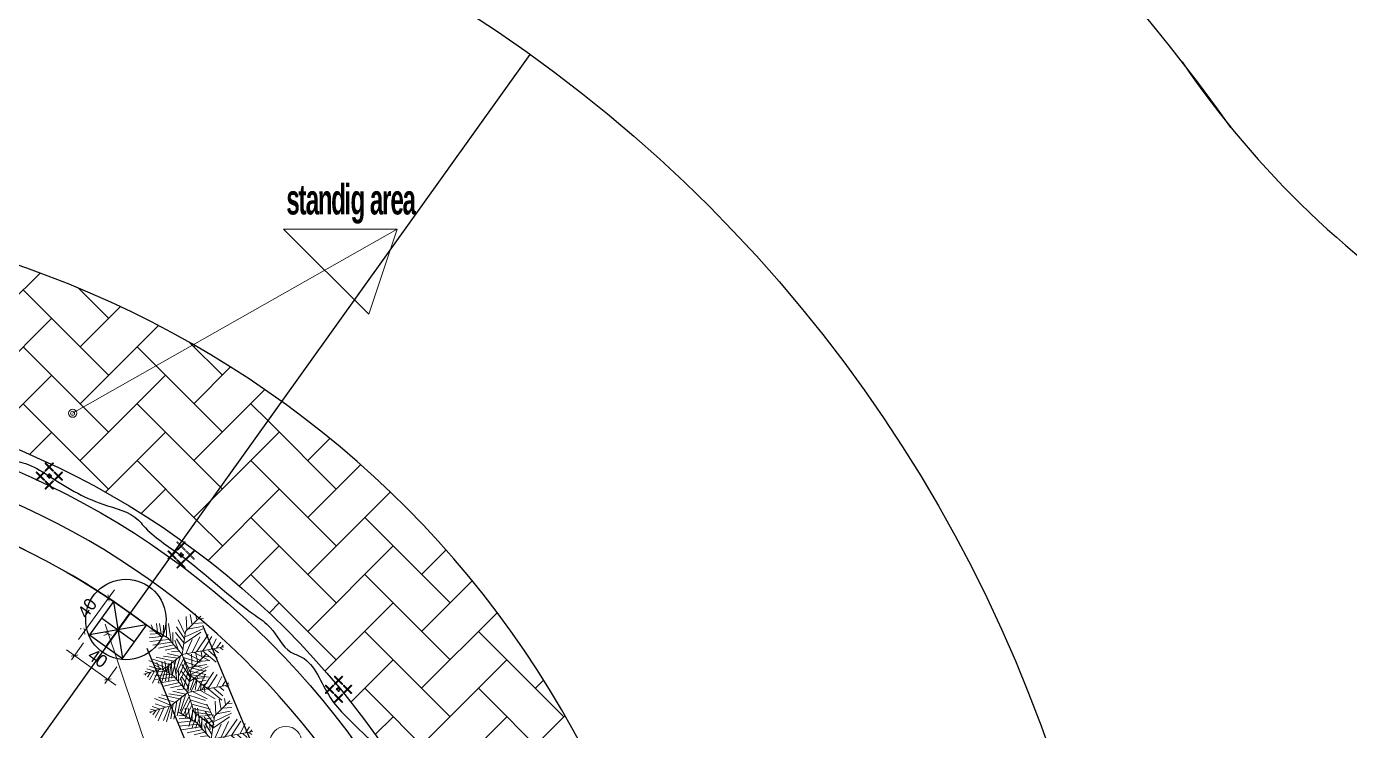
# Model space of a CAD drawing. Header units: inches. Extents: x -291016 to -124071, y 25078 to 137196.
# Drawn here: x -198048 to -196733, y 43750 to 44449 of the extents above; entities that cross this region are included whole.
import ezdxf

# ---------------------------------------------------------------- set-up
doc = ezdxf.new("R2010")
doc.units = ezdxf.units.IN
doc.header["$MEASUREMENT"] = 0
doc.linetypes.add('DASHED2', pattern=[9.525, 6.35, -3.175])
for name, color, linetype, lineweight in [('DOOR', 112, 'Continuous', 20), ('Furn', 106, 'Continuous', 9), ('WALL SEC', 7, 'Continuous', 50)]:
    doc.layers.add(name, color=color, linetype=linetype, lineweight=lineweight)
doc.layers.add('E-LIGHT', color=6, linetype='Continuous')
doc.dimstyles.new('50PEA1', dxfattribs={"dimscale": 0, "dimtxt": 12.5, "dimasz": 5, "dimexe": 5, "dimexo": 10, "dimgap": 5, "dimtad": 1, "dimdec": 0, "dimdsep": 46, "dimtxsty": 'Standard', "dimblk1": 'ARCHTICK', "dimblk2": 'ARCHTICK', "dimsah": 1, "dimcen": 2.5, "dimdle": 10, "dimclrd": 8, "dimclre": 8, "dimclrt": 7, "dimadec": 0, "dimazin": 0, "dimtfac": 1, "dimtdec": 0, "dimtix": 1, "dimtmove": 2, "dimatfit": 3, "dimldrblk": 'ARCHTICK', "dimfxl": 1, "dimtolj": 1, "dimtzin": 0, "dimlwd": 13, "dimlwe": 13, "dimarcsym": 0})
pattern_1 = [(45, (-230578, 3231.808), (4e-15, 56.568542), [120, -40]), (135, (-230549.716, 3260.092), (4e-15, 56.568542), [120, -40])]

# ---------------------------------------------------------------- blocks, each defined once
blk = doc.blocks.new('*U4')
for p, q in [((-10.186, 53.64), (-13.084, 55.962)), ((0, 0), (-10.5, 57)), ((-9.099, 51.782), (-6.563, 55.962)), ((-5.114, 28.097), (-24.676, 40.636)), ((-7.288, 39.707), (-21.778, 46.673)), ((-8.737, 47.138), (-17.069, 52.711)), ((-7.65, 43.423), (-2.578, 49.46)), ((-5.839, 35.992), (4.667, 48.067)), ((-5.114, 27.632), (10.463, 46.673)), ((-2.941, 16.486), (8.652, 37.85)), ((44.153, 36.456), (45.239, 32.741)), ((-47.498, 19.737), (-55.83, 18.344)), ((-31.5, 4.5), (-52.5, 25.5)), ((-48.585, 21.131), (-49.309, 29.026)), ((-43.513, 28.561), (-42.427, 15.558)), ((-38.442, 26.239), (-34.819, 7.663)), ((-35.544, 28.097), (-24.314, 3.947)), ((-14.533, 2.09), (-30.834, 25.31)), ((-3.665, 19.273), (-27.574, 35.527)), ((-24.314, 23.917), (-2.941, 13.7)), ((-1.129, 6.734), (9.014, 26.704)), ((3.942, 1.625), (11.187, 24.381)), ((10.101, 3.483), (17.708, 26.239)), ((16.259, 5.805), (23.142, 31.348)), ((22.055, 7.198), (27.489, 32.277)), ((27, 9), (48, 36)), ((27.127, 9.056), (31.112, 35.992)), ((31.836, 30.883), (32.561, 16.486)), ((35.096, 32.741), (37.27, 22.524)), ((36.183, 19.737), (48.137, 17.88)), ((38.719, 34.134), (41.979, 28.561)), ((40.53, 25.775), (48.862, 24.846)), ((43.791, 29.954), (51.036, 30.883)), ((-40.615, 13.7), (-55.105, 10.913)), ((-33.37, 6.269), (-52.207, 5.34)), ((-28.299, 3.483), (-47.86, -5.805)), ((-21.416, 3.018), (-38.079, -8.128)), ((0, 0), (-31.5, 4.5)), ((-15.982, 2.09), (-30.11, -9.521)), ((0, 0), (-22.5, -19.5)), ((-6.563, 1.161), (-21.416, -8.128)), ((-20.691, 13.7), (-1.129, 4.876)), ((0, 0), (27, 9)), ((0, 0), (18, -22.5)), ((6.478, 1.625), (26.04, -8.592)), ((11.187, 3.483), (30.749, -5.805)), ((18.07, 5.805), (35.096, -3.483)), ((24.229, 7.663), (46.688, 1.625)), ((29.662, 12.307), (48.137, 6.269)), ((33.285, 16.486), (48.862, 10.913)), ((-17.431, -15.094), (-42.789, -18.809)), ((-15.257, -12.772), (-30.11, -12.772)), ((-6.563, -5.805), (-19.967, -9.985)), ((-17.069, -15.094), (-12.721, -40.172)), ((-13.446, -11.378), (-8.737, -32.741)), ((-9.461, -8.592), (-6.201, -23.453)), ((-4.752, -3.483), (-3.665, -14.629)), ((2.493, -3.019), (-1.491, -20.202)), ((1.769, -2.555), (24.229, -9.521)), ((5.029, -6.27), (2.131, -25.775)), ((9.014, -11.378), (3.58, -35.992)), ((14.085, -16.951), (6.478, -40.172)), ((7.565, -9.056), (32.198, -14.629)), ((12.274, -15.094), (36.907, -18.809)), ((-28.299, -29.026), (-42.789, -31.348)), ((-24.314, -21.596), (-42.427, -22.06)), ((-30.834, -34.135), (-42.427, -35.528)), ((-26.849, -26.24), (-40.253, -25.775)), ((-22.5, -19.5), (-37.5, -45)), ((-29.023, -30.884), (-27.936, -43.887)), ((-25.038, -23.918), (-22.865, -45.281)), ((-20.691, -18.345), (-17.793, -44.352)), ((18.07, -22.524), (8.289, -45.745)), ((20.244, -30.419), (15.897, -44.816)), ((16.259, -19.738), (36.183, -22.989)), ((18, -22.5), (27, -52.5)), ((18.433, -22.524), (40.53, -29.026)), ((19.157, -25.311), (38.719, -33.206)), ((21.331, -32.741), (39.081, -40.636)), ((-34.457, -39.708), (-40.978, -42.494)), ((-32.646, -36.921), (-31.921, -44.352)), ((22.78, -37.85), (19.519, -48.532)), ((22.78, -38.314), (34.372, -44.816)), ((24.591, -45.745), (23.142, -50.854)), ((24.591, -43.423), (30.749, -47.603)), ((26.764, -49.925), (28.213, -50.854))]:
    blk.add_line(p, q)
blk = doc.blocks.new('_ArchTick')
at = {"color": 0, "const_width": 0.15}
blk.add_lwpolyline([(-0.5, -0.5), (0.5, 0.5)], dxfattribs=at)
blk = doc.blocks.new('*D334')
at = {"layer": 'Defpoints', "color": 0, "linetype": 'Continuous', "ltscale": 0.2, "transparency": 16777216}
for p in [(-197961.5, 43877.9), (-197990.2, 43848.1), (-197985.3, 43844.6)]:
    blk.add_point(p, dxfattribs=at)
at = {"layer": 'DOOR', "color": 8, "lineweight": 13, "ltscale": 0.2, "transparency": 16777216}
blk.add_line((-197960.5, 43889.5), (-197996, 43839.9), dxfattribs=at)
at = {"layer": 'DOOR', "color": 8, "linetype": 'Continuous', "lineweight": 13, "ltscale": 0.2, "transparency": 16777216}
for p, q in [((-197969.7, 43883.7), (-197970.4, 43884.2)), ((-197993.5, 43850.4), (-197994.2, 43851))]:
    blk.add_line(p, q, dxfattribs=at)
at = {"layer": 'DOOR', "color": 8, "linetype": 'Continuous', "lineweight": 13, "ltscale": 0.2, "transparency": 16777216, "xscale": 5, "yscale": 5, "zscale": 5}
for p, rotation in [((-197966.3, 43881.3), 54.38764121496339), ((-197990.2, 43848.1), 234.3876412149634)]:
    blk.add_blockref('_ArchTick', p, dxfattribs=dict(at, rotation=rotation))
at = {"layer": 'DOOR', "color": 7, "linetype": 'Continuous', "ltscale": 0.2, "transparency": 16777216, "insert": (-197987.4, 43871.2), "char_height": 12.5, "attachment_point": 5, "rotation": 54.3876}
blk.add_mtext('\\A1;40', dxfattribs=at)
blk = doc.blocks.new('*D335')
at = {"layer": 'Defpoints', "color": 0, "linetype": 'Continuous', "ltscale": 0.2, "transparency": 16777216}
for p in [(-197985.3, 43844.6), (-197952.3, 43820.9), (-197967.1, 43800.3)]:
    blk.add_point(p, dxfattribs=at)
at = {"layer": 'DOOR', "color": 8, "lineweight": 13, "ltscale": 0.2, "transparency": 16777216}
blk.add_line((-198008.2, 43829.8), (-197958.9, 43794.5), dxfattribs=at)
at = {"layer": 'DOOR', "color": 8, "linetype": 'Continuous', "lineweight": 13, "ltscale": 0.2, "transparency": 16777216}
for p, q in [((-197991.2, 43836.5), (-198003, 43819.9)), ((-197958.1, 43812.8), (-197970, 43796.3))]:
    blk.add_line(p, q, dxfattribs=at)
at = {"layer": 'DOOR', "color": 8, "linetype": 'Continuous', "lineweight": 13, "ltscale": 0.2, "transparency": 16777216, "xscale": 5, "yscale": 5, "zscale": 5}
for p, rotation in [((-198000.1, 43824), 144.3876412149424), ((-197967.1, 43800.3), 324.3876412149424)]:
    blk.add_blockref('_ArchTick', p, dxfattribs=dict(at, rotation=rotation))
at = {"layer": 'DOOR', "color": 7, "linetype": 'Continuous', "ltscale": 0.2, "transparency": 16777216, "insert": (-197977, 43821.3), "char_height": 12.5, "attachment_point": 5, "rotation": 324.3876}
blk.add_mtext('\\A1;40', dxfattribs=at)
blk = doc.blocks.new('*D368')
at = {"layer": 'Defpoints', "color": 0, "linetype": 'Continuous', "ltscale": 0.2, "transparency": 16777216}
for p in [(-197966.4, 43845.7), (-197956.8, 43848.9), (-197798.9, 43490.9)]:
    blk.add_point(p, dxfattribs=at)
at = {"layer": 'DOOR', "color": 8, "lineweight": 13, "ltscale": 0.2, "transparency": 16777216}
blk.add_line((-197839.5, 43466.7), (-197969.6, 43855.2), dxfattribs=at)
at = {"layer": 'DOOR', "color": 8, "linetype": 'Continuous', "lineweight": 13, "ltscale": 0.2, "transparency": 16777216}
for p, q in [((-197966.3, 43845.8), (-197971.1, 43844.1)), ((-197808.4, 43487.7), (-197847.4, 43474.6))]:
    blk.add_line(p, q, dxfattribs=at)
at = {"layer": 'DOOR', "color": 8, "linetype": 'Continuous', "lineweight": 13, "ltscale": 0.2, "transparency": 16777216, "xscale": 5, "yscale": 5, "zscale": 5}
for p, rotation in [((-197966.4, 43845.7), 108.5152456209802), ((-197842.7, 43476.2), 288.5152456209802)]:
    blk.add_blockref('_ArchTick', p, dxfattribs=dict(at, rotation=rotation))
at = {"layer": 'DOOR', "color": 7, "linetype": 'Continuous', "ltscale": 0.2, "transparency": 16777216, "insert": (-197893.9, 43664.5), "char_height": 12.5, "attachment_point": 5, "rotation": 288.5152}
blk.add_mtext('\\A1;390', dxfattribs=at)
blk = doc.blocks.new('1-A')
for points, const_width in [([(-0.129, 0.131), (0.111, 0.371, -1), (0.133, 0.35), (-0.107, 0.11, -1)], 0.03), ([(-0.129, 0.35), (0.111, 0.11, 1), (0.133, 0.131), (-0.107, 0.371, 1)], 0.03), ([(-0.022, 0, 1), (0.022, 0, 1)], 0.036)]:
    blk.add_lwpolyline(points, format="xyb", close=True, dxfattribs=dict(const_width=const_width))
blk = doc.blocks.new('dl')
at = {"layer": 'E-LIGHT', "linetype": 'DASHED2'}
blk.add_blockref('1-A', (0, 0.078), dxfattribs=at)
at = {"layer": 'E-LIGHT', "linetype": 'DASHED2', "xscale": -1}
for p, rotation in [((-0.05, 0.028), 90), ((0, -0.022), 180)]:
    blk.add_blockref('1-A', p, dxfattribs=dict(at, rotation=rotation))
at = {"layer": 'E-LIGHT', "linetype": 'DASHED2', "rotation": 270}
blk.add_blockref('1-A', (0.05, 0.028), dxfattribs=at)

msp = doc.modelspace()

# ---------------------------------------------------------------- hatches: boundary and pattern name
h = msp.add_hatch()
h.set_pattern_fill('AR-HBONE', color=3, scale=10, style=0)
h.set_pattern_definition(pattern_1)
h.paths.add_polyline_path([(-197794.0063, 44076.4192, 0.026124477), (-197881.7757, 44133.0282), (-197998.494, 44066.7974, -0.129754826), (-197997.9689, 44064.8079, -1), (-198006.0311, 44064.8079, -0.770295603), (-197998.494, 44066.7974), (-197881.7757, 44133.0282, 0.046265948), (-198049.8006, 44209.7083), (-198117.172, 44051.3531, -0.076351015), (-197893.1662, 43937.8901)])
h = msp.add_hatch()
h.set_pattern_fill('AR-HBONE', color=3, scale=10, style=0)
h.set_pattern_definition(pattern_1)
h.paths.add_polyline_path([(-197794.0063, 44076.4192), (-197893.1662, 43937.8901, -0.092818873), (-197682.4693, 43718.1686), (-197462.9532, 43666.2494, 0.134126709)])

# ---------------------------------------------------------------- linework, layer by layer
at = {"color": 1}
for p, q in [((-198374.5209, 43265.4237), (-197547.1227, 44421.3227)), ((-197961.5223, 43877.8747), (-197952.3116, 43820.9495)), ((-197973.1683, 43861.6152), (-197940.3991, 43837.5811)), ((-197968.8294, 43832.7805), (-197945.2628, 43866.2287)), ((-197929.0033, 43854.5827), (-197985.3472, 43844.6115))]:
    msp.add_line(p, q, dxfattribs=at)
for p, q in [((-197872.7734, 43854.2879), (-197604.5665, 43210.4816)), ((-197928.1594, 43831.2144), (-197644.7475, 43150.9096))]:
    msp.add_line(p, q)
msp.add_lwpolyline([(-197961.5223, 43877.8747), (-197985.3472, 43844.6115), (-197952.3116, 43820.9495), (-197928.4866, 43854.2127)], close=True, dxfattribs=at)
at = {"color": 3}
msp.add_circle((-198374.5127, 43265.3292), 1421.582, dxfattribs=at)
for centre, radius in [((-198374.5209, 43265.4237), 826.9905), ((-198374.5209, 43267.4143), 805), ((-197949.0235, 43859.8558), 40)]:
    msp.add_circle(centre, radius)
for centre, radius, start, end in [((-198374.5209, 43265.4237), 1869.9568, 35.4116961, 57.4274464), ((-198379.2454, 43265.3821), 1000.1429, 296.7260256, 273.1627388), ((-198374.5209, 43267.4143), 775, 190.5824549, 168.4890146)]:
    msp.add_arc(centre, radius, start, end)
msp.add_arc((-196131.477, 44934.4875), 927.261, 214.1489456, 262.3758752, dxfattribs=at)
at = {"color": 1}
msp.add_arc((-198374.5209, 43265.4237), 738.7034, 51.3436066, 200.9954952, dxfattribs=at)
at = {"color": 3}
msp.add_spline([(-199159.6189, 43482.9991), (-199150, 43523), (-199142.5, 43541), (-199143, 43549), (-199129, 43585), (-199118.5, 43595), (-199119.6499, 43616.9828), (-199088, 43657.5), (-199068.996, 43692.8328), (-199047, 43725), (-199031, 43750.5), (-199001.8035, 43789.0025), (-198974, 43818), (-198965, 43828), (-198951.5, 43843.5), (-198931.6398, 43864.1398), (-198886.5, 43896.5), (-198860.5, 43923.5), (-198844.5, 43928), (-198813.2312, 43954.0316), (-198759.5, 43980), (-198730.5, 44001.5), (-198705.5, 44006.5), (-198676.1523, 44025.0457), (-198632, 44039), (-198606, 44050), (-198572, 44054), (-198549.5, 44065), (-198522.7013, 44066.7319), (-198471.5, 44072), (-198451, 44081.5), (-198410.5, 44077.5), (-198385.5, 44083.5), (-198351.0397, 44079.8937), (-198283, 44079), (-198272, 44074.5), (-198229.5, 44068), (-198216, 44071), (-198195.8412, 44061.0703), (-198158, 44048.5), (-198113, 44041), (-198068.5, 44019.5), (-198049, 44015), (-198026.7118, 44003.1398), (-197972, 43974.5), (-197936.5, 43958.5), (-197931.5, 43953), (-197895.036, 43923.964), (-197820.5, 43864), (-197805.5, 43852), (-197785, 43827.5), (-197774.5, 43822.5), (-197746, 43782.5), (-197690, 43709), (-197688.5, 43698), (-197648, 43641.5), (-197647.5, 43631.5), (-197632.464, 43607.464), (-197615, 43551), (-197599, 43529.5), (-197586, 43465), (-197578, 43445.5), (-197576, 43425), (-197573.1758, 43403.1038), (-197559.5, 43338.5), (-197560, 43313.5), (-197556, 43259), (-197566.0484, 43206.6637), (-197566.5, 43158), (-197573.5, 43114.5), (-197575.5, 43088), (-197587, 43067.5), (-197588, 43043), (-197596.5, 43017.5), (-197598, 43004.5), (-197611.7118, 42983.964), (-197627.5, 42948), (-197629.5, 42935), (-197643.5, 42897.5), (-197658, 42882), (-197665.5, 42863.5), (-197670.5, 42851.5), (-197684, 42839.5), (-197694.1758, 42822.2522), (-197721, 42783), (-197722, 42770.5), (-197763.5, 42731.5), (-197772, 42717), (-197790, 42702), (-197804, 42689), (-197822.1916, 42668.4698), (-197857, 42641.5), (-197865.5, 42627), (-197906.5, 42602), (-197911.5, 42590.5), (-197947, 42577.5), (-197962, 42567.5), (-197988.964, 42548.964), (-198048, 42519.5), (-198097, 42507.5), (-198102.0556, 42496.8349), (-198139.5, 42489.5), (-198165.8157, 42480.964), (-198224, 42468.5), (-198232.5, 42462.5), (-198317.5, 42458.5), (-198345.5, 42450), (-198392.3867, 42452.5), (-198465, 42461), (-198485, 42459), (-198569.3157, 42474.464), (-198638, 42497.5), (-198651, 42499), (-198702, 42515.5), (-198727.8157, 42528.964), (-198790.5, 42566.5), (-198813, 42578), (-198848.5, 42597), (-198857.5, 42609.5), (-198875.5234, 42618.8643), (-198906.5, 42648.5), (-198927.5, 42660), (-198957, 42687.5), (-198957.5, 42706), (-198985, 42725.5), (-198990.5, 42744), (-199011.0399, 42754.6528), (-199036, 42791), (-199051, 42810), (-199066.5, 42829), (-199069, 42851), (-199090, 42869.428), (-199114.5, 42914.5), (-199121, 42937), (-199134.5, 42968.5), (-199140.5, 42980.5), (-199141, 42998), (-199163, 43026.5), (-199163.8157, 43052.464), (-199172.5, 43102), (-199154, 43131.5), (-199054, 43193.5), (-199031.758, 43247.5235)], degree=3, dxfattribs=at)
at = {"layer": 'DOOR', "color": 2, "linetype": 'Continuous', "ltscale": 0.2}
for p, q in [((-198002, 44064.8079), (-197679.5, 44247.8079)), ((-197679.5, 44247.8079), (-197792.5, 44247.8079)), ((-197792.5, 44247.8079), (-197707.5, 44163.3079)), ((-197707.5, 44163.3079), (-197679.5, 44247.8079))]:
    msp.add_line(p, q, dxfattribs=at)
for centre, radius in [((-198002, 44064.8079), 4.0311), ((-198002, 44064.8079), 2), ((-197790, 43737.8079), 15.7935)]:
    msp.add_circle(centre, radius, dxfattribs=at)
msp.add_arc((-198374.051, 43268.5784), 735.5578, 54.3421964, 91.061863, dxfattribs=at)

# ---------------------------------------------------------------- block references
at = {"layer": 'E-LIGHT', "xscale": 30.71999999999935, "yscale": 30.71999999999935, "zscale": 30.71999999999935, "rotation": 270}
for p in [(-198026.036, 44002.464), (-197895.036, 43923.964), (-197738.4328, 43790.527)]:
    msp.add_blockref('dl', p, dxfattribs=at)
at = {"layer": 'Furn', "ltscale": 0.2, "xscale": 0.7250000000931323, "yscale": 0.7250000000931323, "zscale": 0.725, "rotation": 270}
for p in [(-197892.978, 43824.9735), (-197887.5913, 43787.417), (-197864.29, 43740.859)]:
    msp.add_blockref('*U4', p, dxfattribs=at)

# ---------------------------------------------------------------- texts
at = {"layer": 'WALL SEC', "linetype": 'Continuous', "ltscale": 0.2, "insert": (-197789.5, 44292.3944), "char_height": 30, "width": 257.58934, "attachment_point": 1}
msp.add_mtext('{\\fTechnicBold|b0|i0|c2|p2;\\W0.7;\\T0.9;standig area}', dxfattribs=at)

# ---------------------------------------------------------------- dimensions: what is measured, and where the dimension line sits
at = {"layer": 'DOOR', "color": 2, "linetype": 'Continuous', "ltscale": 0.2}
for p1, p2, distance, picture, middle in [((-197961.5223, 43877.8747), (-197985.3472, 43844.6115), -5.935, '*D334', (-197987.4057, 43871.2499)), ((-197985.3472, 43844.6115), (-197952.3116, 43820.9495), -25.351, '*D335', (-197977.0404, 43821.3168))]:
    dim = msp.add_aligned_dim(p1=p1, p2=p2, distance=distance, text='40', dimstyle='50PEA1', override={"dimscale": 1}, dxfattribs=at)
    dim.commit()
    dim.dimension.update_dxf_attribs({"geometry": picture, "text_midpoint": middle})
dim = msp.add_linear_dim(base=(-197966.4077, 43845.7319), p1=(-197798.9198, 43490.8651), p2=(-197956.8399, 43848.936), angle=288.5152456, dimstyle='50PEA1', override={"dimscale": 1}, dxfattribs=at)
dim.commit()
dim.dimension.update_dxf_attribs({"geometry": '*D368', "text_midpoint": (-197893.8663, 43664.5469)})

doc.saveas('drawing.dxf')
